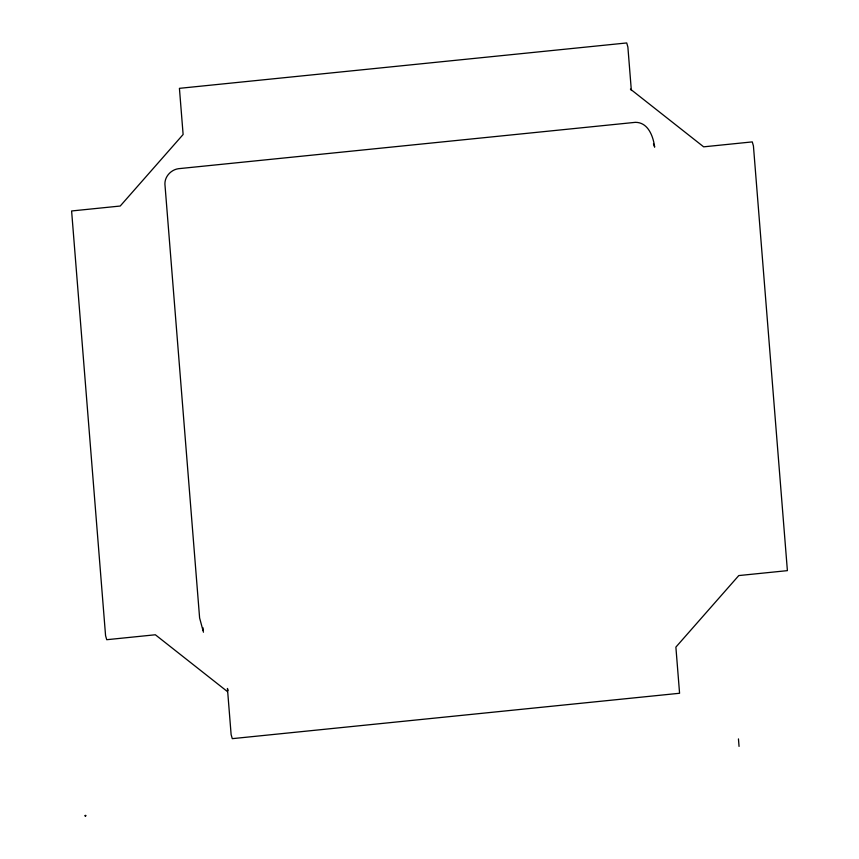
<?xml version="1.0" encoding="UTF-8"?>
<svg xmlns="http://www.w3.org/2000/svg" width="859" height="859" viewBox="0 0 859 859"><rect width="100%" height="100%" fill="white"/><g stroke="black" fill="none" stroke-linecap="round" stroke-linejoin="round"><path stroke-width="1.29" d="M85.245 815.943L85.771 815.341L85.148 816.029M85.803 815.986L85.159 815.438M630.409 89.111L703.65 146.835L752.269 141.896L753.429 145.944L787.392 570.644L738.772 575.573L675.883 647.106L679.576 693.267L232.284 738.654L231.125 734.606L227.431 688.446L228.011 690.475M227.538 691.667L155.35 634.769L106.731 639.708L105.571 635.66L71.608 210.97L120.228 206.031L183.117 134.498L179.424 88.337L626.716 42.95L627.875 46.998L631.354 90.517M653.463 143.872L654.655 147.147C653.323 136.624 648.266 122.3 635.392 122.332L178.382 168.708C171.016 169.792 164.745 176.471 164.907 184.041L199.61 617.965L203.454 632.203M738.45 738.912L739.051 746.396M202.971 627.736L203.186 630.409"/></g></svg>
